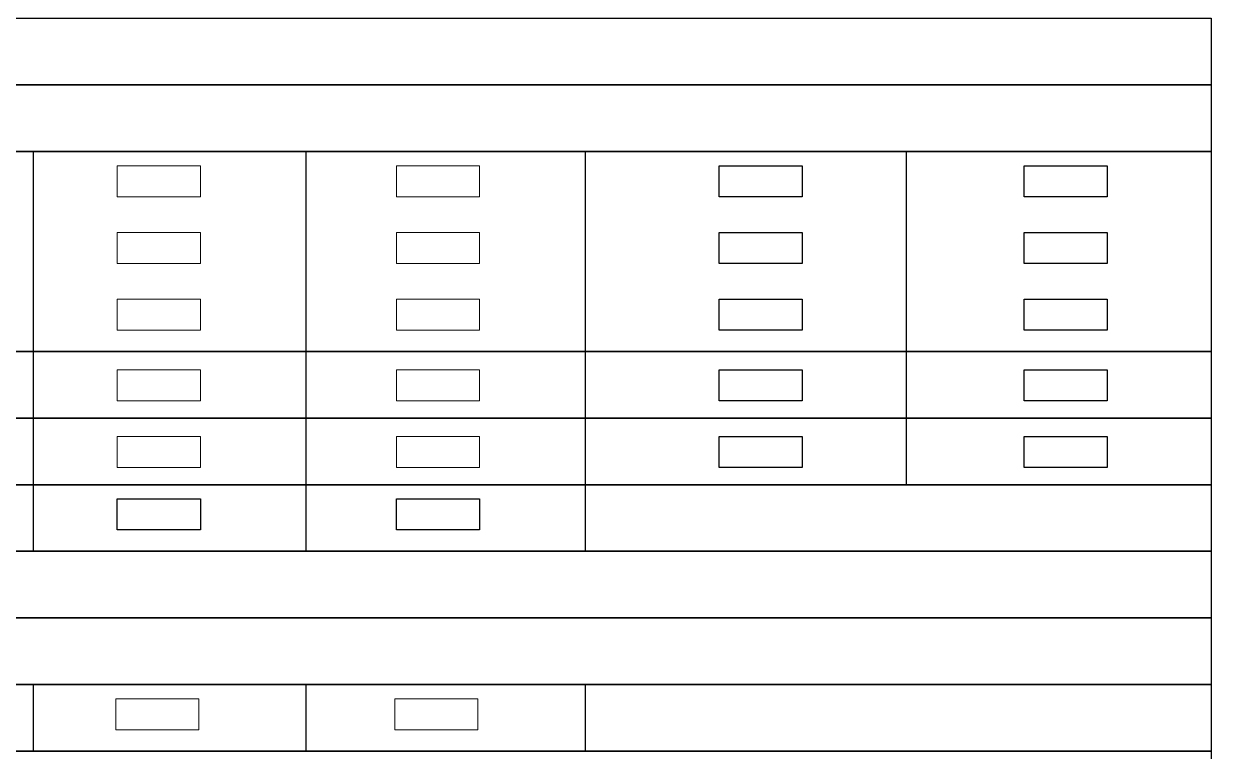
# Model space of a CAD drawing. Header units: metres. Extents: x -9481 to -9285, y 28740 to 57552.
# Drawn here: x -9451.51 to -9442.23, y 28780.36 to 28786.04 of the extents above; entities that cross this region are included whole.
import ezdxf

# ---------------------------------------------------------------- set-up
doc = ezdxf.new("R2010")
doc.units = ezdxf.units.M
doc.linetypes.add('CONTINULUS', pattern=[0])
doc.linetypes.add('DASHED', pattern=[0.75, 0.5, -0.25])
for name, color, linetype, plot in [('BLK_1_FLR_-1_LIFT_1', 7, 'Continuous', False), ('BLK_1_FLR_-1_LIFT_2', 7, 'Continuous', False), ('BLK_1_FLR_-1_LIFT_3', 7, 'Continuous', False), ('BLK_1_FLR_-2_LIFT_1', 7, 'Continuous', False), ('BLK_1_FLR_-2_LIFT_2', 7, 'Continuous', False), ('BLK_1_FLR_-2_LIFT_3', 7, 'Continuous', False)]:
    doc.layers.add(name, color=color, linetype=linetype, plot=plot)
for name, color, linetype, lineweight in [('BLK_1_FLR_2_LIFT_3', 1, 'DASHED', 9), ('BLK_1_FLR_3_CHAJJA', 7, 'Continuous', 0), ('BLK_1_FLR_3_LIFT_1', 7, 'Continuous', 0), ('BLK_1_FLR_3_LIFT_2', 1, 'DASHED', 9), ('BLK_1_FLR_4_CHAJJA', 7, 'Continuous', 0), ('BLK_1_FLR_4_LIFT_1', 7, 'Continuous', 0), ('BLK_1_FLR_4_LIFT_2', 1, 'DASHED', 9), ('BLK_1_FLR_4_LIFT_3', 1, 'DASHED', 9)]:
    doc.layers.add(name, color=color, linetype=linetype, lineweight=lineweight)
doc.layers.add('BLK_1_FLR_3_UNITFA', color=7, linetype='Continuous')
doc.layers.add('BLK_1_FLR_4_UNITFA', color=7, linetype='Continuous')

msp = doc.modelspace()

# ---------------------------------------------------------------- linework, layer by layer
for p, q in [((-9451.4401, 28785.0447), (-9451.4401, 28784.524)), ((-9449.3086, 28785.0447), (-9449.3086, 28784.524)), ((-9447.1263, 28785.0447), (-9447.1263, 28784.524)), ((-9444.6141, 28785.0447), (-9444.6141, 28784.524)), ((-9451.4401, 28784.524), (-9451.4401, 28784.0034)), ((-9449.3086, 28784.524), (-9449.3086, 28784.0034)), ((-9447.1263, 28784.524), (-9447.1263, 28784.0034)), ((-9444.6141, 28784.524), (-9444.6141, 28784.0034)), ((-9451.4401, 28784.0034), (-9451.4401, 28783.4827)), ((-9449.3086, 28784.0034), (-9449.3086, 28783.4827)), ((-9447.1263, 28784.0034), (-9447.1263, 28783.4827)), ((-9444.6141, 28784.0034), (-9444.6141, 28783.4827)), ((-9451.4401, 28783.4827), (-9451.4401, 28782.9621)), ((-9449.3086, 28783.4827), (-9449.3086, 28782.9621)), ((-9447.1263, 28783.4827), (-9447.1263, 28782.9621)), ((-9444.6141, 28783.4827), (-9444.6141, 28782.9621)), ((-9451.4401, 28782.9621), (-9451.4401, 28782.4414)), ((-9449.3086, 28782.9621), (-9449.3086, 28782.4414)), ((-9447.1263, 28782.9621), (-9447.1263, 28782.4414)), ((-9444.6141, 28782.9621), (-9444.6141, 28782.4414)), ((-9451.4401, 28782.4414), (-9451.4401, 28781.9208)), ((-9449.3086, 28782.4414), (-9449.3086, 28781.9208)), ((-9447.1263, 28782.4414), (-9447.1263, 28781.9208)), ((-9451.4401, 28780.8795), (-9451.4401, 28780.3588)), ((-9449.3086, 28780.8795), (-9449.3086, 28780.3588)), ((-9447.1263, 28780.8795), (-9447.1263, 28780.3588))]:
    msp.add_line(p, q)
for points in [[(-9481.2579, 28786.086), (-9442.23, 28786.086), (-9442.23, 28785.5653), (-9481.2579, 28785.5653), (-9481.2579, 28786.086)], [(-9481.2579, 28785.5653), (-9442.23, 28785.5653), (-9442.23, 28785.0447), (-9481.2579, 28785.0447), (-9481.2579, 28785.5653)], [(-9481.2579, 28782.4414), (-9442.23, 28782.4414), (-9442.23, 28781.9208), (-9481.2579, 28781.9208)], [(-9481.2579, 28781.9208), (-9442.23, 28781.9208), (-9442.23, 28781.4001), (-9481.2579, 28781.4001)], [(-9481.2579, 28781.4001), (-9442.23, 28781.4001), (-9442.23, 28780.8795), (-9481.2579, 28780.8795)], [(-9481.2579, 28780.8795), (-9442.23, 28780.8795), (-9442.23, 28780.3588), (-9481.2579, 28780.3588), (-9481.2579, 28780.8795)]]:
    msp.add_lwpolyline(points, close=True)
for points in [[(-9481.2579, 28784.524), (-9481.2579, 28785.0447), (-9442.23, 28785.0447), (-9442.23, 28784.524)], [(-9442.23, 28784.524), (-9442.23, 28784.0034)], [(-9442.23, 28784.0034), (-9442.23, 28783.4827), (-9461.7318, 28783.4827)], [(-9461.7318, 28783.4827), (-9442.23, 28783.4827), (-9442.23, 28782.9621), (-9461.7318, 28782.9621)], [(-9461.7318, 28782.9621), (-9442.23, 28782.9621), (-9442.23, 28782.4414), (-9481.2579, 28782.4414), (-9481.2579, 28782.9621), (-9481.2579, 28782.9621)], [(-9461.7318, 28780.3588), (-9442.23, 28780.3588), (-9442.23, 28779.8382), (-9461.7318, 28779.8382)]]:
    msp.add_lwpolyline(points)
at = {"layer": 'BLK_1_FLR_-1_LIFT_1', "color": 1}
msp.add_lwpolyline([(-9446.0767, 28784.9335), (-9445.4275, 28784.9335), (-9445.4275, 28784.6914), (-9446.0767, 28784.6914)], close=True, dxfattribs=at)
at = {"layer": 'BLK_1_FLR_-1_LIFT_1', "color": 2}
msp.add_lwpolyline([(-9446.0767, 28783.339), (-9445.4275, 28783.339), (-9445.4275, 28783.0969), (-9446.0767, 28783.0969)], close=True, dxfattribs=at)
at = {"layer": 'BLK_1_FLR_-1_LIFT_1', "color": 3}
msp.add_lwpolyline([(-9446.0767, 28782.8184), (-9445.4275, 28782.8184), (-9445.4275, 28782.5762), (-9446.0767, 28782.5762)], close=True, dxfattribs=at)
at = {"layer": 'BLK_1_FLR_-1_LIFT_2', "color": 1}
msp.add_lwpolyline([(-9446.0767, 28784.4129), (-9445.4275, 28784.4129), (-9445.4275, 28784.1707), (-9446.0767, 28784.1707)], close=True, dxfattribs=at)
at = {"layer": 'BLK_1_FLR_-1_LIFT_3', "color": 1}
msp.add_lwpolyline([(-9446.0767, 28783.8922), (-9445.4275, 28783.8922), (-9445.4275, 28783.6501), (-9446.0767, 28783.6501)], close=True, dxfattribs=at)
at = {"layer": 'BLK_1_FLR_-2_LIFT_1', "color": 1}
msp.add_lwpolyline([(-9443.6925, 28784.9335), (-9443.0433, 28784.9335), (-9443.0433, 28784.6914), (-9443.6925, 28784.6914)], close=True, dxfattribs=at)
at = {"layer": 'BLK_1_FLR_-2_LIFT_1', "color": 2}
msp.add_lwpolyline([(-9443.6925, 28783.339), (-9443.0433, 28783.339), (-9443.0433, 28783.0969), (-9443.6925, 28783.0969)], close=True, dxfattribs=at)
at = {"layer": 'BLK_1_FLR_-2_LIFT_1', "color": 3}
msp.add_lwpolyline([(-9443.6925, 28782.8184), (-9443.0433, 28782.8184), (-9443.0433, 28782.5762), (-9443.6925, 28782.5762)], close=True, dxfattribs=at)
at = {"layer": 'BLK_1_FLR_-2_LIFT_2', "color": 1}
msp.add_lwpolyline([(-9443.6925, 28784.4129), (-9443.0433, 28784.4129), (-9443.0433, 28784.1707), (-9443.6925, 28784.1707)], close=True, dxfattribs=at)
at = {"layer": 'BLK_1_FLR_-2_LIFT_3', "color": 1}
msp.add_lwpolyline([(-9443.6925, 28783.8922), (-9443.0433, 28783.8922), (-9443.0433, 28783.6501), (-9443.6925, 28783.6501)], close=True, dxfattribs=at)
at = {"layer": 'BLK_1_FLR_2_LIFT_3', "color": 1, "linetype": 'CONTINULUS', "ltscale": 0.05}
msp.add_lwpolyline([(-9450.7832, 28783.8922), (-9450.134, 28783.8922), (-9450.134, 28783.6501), (-9450.7832, 28783.6501)], close=True, dxfattribs=at)
at = {"layer": 'BLK_1_FLR_3_CHAJJA'}
msp.add_lwpolyline([(-9450.7953, 28780.7684), (-9450.1461, 28780.7684), (-9450.1461, 28780.5262), (-9450.7953, 28780.5262)], close=True, dxfattribs=at)
at = {"layer": 'BLK_1_FLR_3_LIFT_1', "color": 1, "linetype": 'CONTINULUS', "ltscale": 0.05}
msp.add_lwpolyline([(-9450.7832, 28784.9335), (-9450.134, 28784.9335), (-9450.134, 28784.6914), (-9450.7832, 28784.6914)], close=True, dxfattribs=at)
at = {"layer": 'BLK_1_FLR_3_LIFT_1', "color": 2, "linetype": 'CONTINULUS', "ltscale": 0.05}
msp.add_lwpolyline([(-9450.7832, 28783.339), (-9450.134, 28783.339), (-9450.134, 28783.0969), (-9450.7832, 28783.0969)], close=True, dxfattribs=at)
at = {"layer": 'BLK_1_FLR_3_LIFT_1', "color": 3, "linetype": 'CONTINULUS', "ltscale": 0.05}
msp.add_lwpolyline([(-9450.7832, 28782.8184), (-9450.134, 28782.8184), (-9450.134, 28782.5762), (-9450.7832, 28782.5762)], close=True, dxfattribs=at)
at = {"layer": 'BLK_1_FLR_3_LIFT_2', "color": 1, "linetype": 'CONTINULUS', "ltscale": 0.05}
msp.add_lwpolyline([(-9450.7832, 28784.4129), (-9450.134, 28784.4129), (-9450.134, 28784.1707), (-9450.7832, 28784.1707)], close=True, dxfattribs=at)
at = {"layer": 'BLK_1_FLR_3_UNITFA', "color": 8}
msp.add_lwpolyline([(-9450.7832, 28782.3303), (-9450.134, 28782.3303), (-9450.134, 28782.0882), (-9450.7832, 28782.0882)], close=True, dxfattribs=at)
at = {"layer": 'BLK_1_FLR_4_CHAJJA'}
msp.add_lwpolyline([(-9448.613, 28780.7684), (-9447.9638, 28780.7684), (-9447.9638, 28780.5262), (-9448.613, 28780.5262)], close=True, dxfattribs=at)
at = {"layer": 'BLK_1_FLR_4_LIFT_1', "color": 1, "linetype": 'CONTINULUS', "ltscale": 0.05}
msp.add_lwpolyline([(-9448.6009, 28784.9335), (-9447.9518, 28784.9335), (-9447.9518, 28784.6914), (-9448.6009, 28784.6914)], close=True, dxfattribs=at)
at = {"layer": 'BLK_1_FLR_4_LIFT_1', "color": 2, "linetype": 'CONTINULUS', "ltscale": 0.05}
msp.add_lwpolyline([(-9448.6009, 28783.339), (-9447.9518, 28783.339), (-9447.9518, 28783.0969), (-9448.6009, 28783.0969)], close=True, dxfattribs=at)
at = {"layer": 'BLK_1_FLR_4_LIFT_1', "color": 3, "linetype": 'CONTINULUS', "ltscale": 0.05}
msp.add_lwpolyline([(-9448.6009, 28782.8184), (-9447.9518, 28782.8184), (-9447.9518, 28782.5762), (-9448.6009, 28782.5762)], close=True, dxfattribs=at)
at = {"layer": 'BLK_1_FLR_4_LIFT_2', "color": 1, "linetype": 'CONTINULUS', "ltscale": 0.05}
msp.add_lwpolyline([(-9448.6009, 28784.4129), (-9447.9518, 28784.4129), (-9447.9518, 28784.1707), (-9448.6009, 28784.1707)], close=True, dxfattribs=at)
at = {"layer": 'BLK_1_FLR_4_LIFT_3', "color": 1, "linetype": 'CONTINULUS', "ltscale": 0.05}
msp.add_lwpolyline([(-9448.6009, 28783.8922), (-9447.9518, 28783.8922), (-9447.9518, 28783.6501), (-9448.6009, 28783.6501)], close=True, dxfattribs=at)
at = {"layer": 'BLK_1_FLR_4_UNITFA', "color": 8}
msp.add_lwpolyline([(-9448.6009, 28782.3303), (-9447.9518, 28782.3303), (-9447.9518, 28782.0882), (-9448.6009, 28782.0882)], close=True, dxfattribs=at)

doc.saveas('drawing.dxf')
